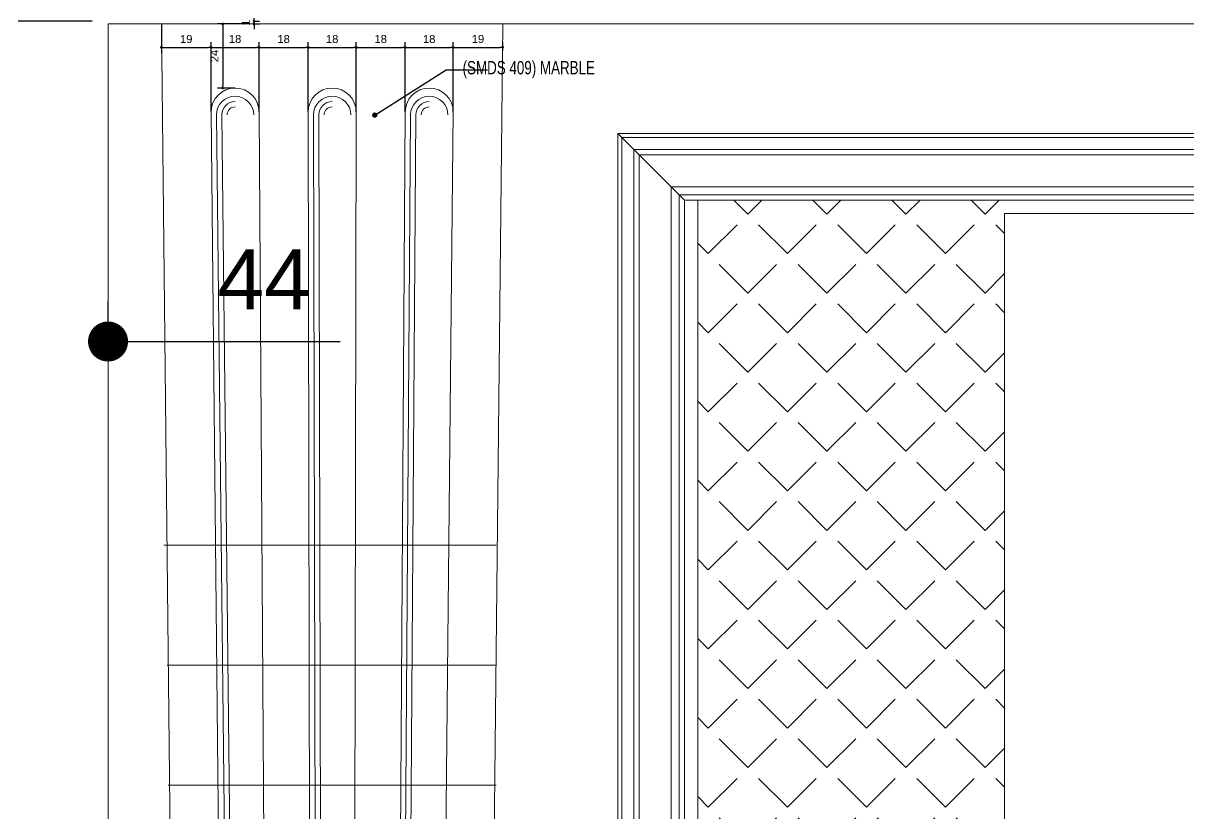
# Model space of a CAD drawing. Header units: inches. Extents: x 274057 to 444617, y 490067 to 635630.
# Drawn here: x 332291.1 to 332727.8, y 492727.8 to 493024 of the extents above; entities that cross this region are included whole.
import ezdxf

# ---------------------------------------------------------------- set-up
doc = ezdxf.new("R2010")
doc.units = ezdxf.units.IN
doc.header["$MEASUREMENT"] = 0
for name, color, linetype in [('CQ Grg Gypsum', 41, 'Continuous'), ('CQ PANEL DIMENSION', 1, 'Continuous'), ('CQ SPOT DETAIL DIMENSION', 9, 'Continuous'), ('CQ SPOT DETAILS', 40, 'Continuous'), ('CQ text label', 3, 'Continuous'), ('Shading', 7, 'Continuous'), ('STONE_OUTLINE', 7, 'Continuous'), ('TEXT', 3, 'Continuous')]:
    doc.layers.add(name, color=color, linetype=linetype)
doc.layers.add('CQ Marble', color=6, linetype='Continuous', lineweight=0)
doc.styles.add('DIM 50', font='romans.shx', dxfattribs={"width": 0.75, "height": 100})
doc.styles.get("Standard").update_dxf_attribs({"font": 'arial.ttf'})
doc.dimstyles.new('chester 15', dxfattribs={"dimscale": 0.15, "dimtxt": 150, "dimasz": 100, "dimexe": 100, "dimexo": 0, "dimgap": 80, "dimtad": 1, "dimdec": 0, "dimzin": 0, "dimdsep": 46, "dimtxsty": 'Standard', "dimblk": 'DOT', "dimcen": 100, "dimclrd": 1, "dimclre": 1, "dimclrt": 3, "dimadec": 0, "dimazin": 0, "dimtfac": 1, "dimtdec": 0, "dimtofl": 0, "dimtmove": 0, "dimatfit": 3, "dimfxl": 1, "dimtolj": 1, "dimtzin": 0, "dimlwd": -1, "dimarcsym": 0})
doc.dimstyles.new('CQ 2', dxfattribs={"dimscale": 0.02, "dimtxt": 150, "dimasz": 50, "dimexe": 100, "dimexo": 0, "dimgap": 80, "dimtad": 1, "dimdec": 0, "dimzin": 0, "dimdsep": 46, "dimtxsty": 'Standard', "dimblk": 'DOT', "dimcen": 100, "dimclrd": 1, "dimclre": 1, "dimclrt": 3, "dimadec": 0, "dimazin": 0, "dimtfac": 1, "dimtdec": 0, "dimtofl": 0, "dimtmove": 0, "dimatfit": 3, "dimfxl": 1, "dimtolj": 1, "dimtzin": 0, "dimlwd": -1, "dimarcsym": 0})
doc.dimstyles.get("Standard").update_dxf_attribs({"dimtxt": 0.18, "dimasz": 0.18, "dimexe": 0.18, "dimexo": 0.0625, "dimgap": 0.09, "dimtad": 0, "dimtih": 1, "dimtoh": 1, "dimdec": 4, "dimzin": 0, "dimdsep": 46, "dimtxsty": 'Standard', "dimcen": 0.09, "dimadec": 0, "dimazin": 0, "dimtfac": 1, "dimtdec": 4, "dimtofl": 0, "dimtmove": 0, "dimatfit": 3, "dimfxl": 1, "dimtolj": 1, "dimtzin": 0, "dimarcsym": 0})

# ---------------------------------------------------------------- blocks, each defined once
blk = doc.blocks.new('_Dot')
at = {"color": 0, "linetype": 'ByBlock', "lineweight": -2}
blk.add_line((-0.5, 0), (-1, 0), dxfattribs=at)
at = {"color": 0, "linetype": 'ByBlock', "const_width": 0.5}
blk.add_lwpolyline([(-0.25, 0, 1), (0.25, 0, 1)], format="xyb", close=True, dxfattribs=at)
blk = doc.blocks.new('*D1272')
at = {"layer": 'CQ PANEL DIMENSION', "color": 1, "lineweight": -2, "transparency": 16777216}
for p, q in [((332316.81, 493024.74), (332282.62, 493024.74)), ((332350.79, 492274.74), (332282.62, 492274.74))]:
    blk.add_line(p, q, dxfattribs=at)
at = {"layer": 'CQ PANEL DIMENSION', "color": 1, "transparency": 16777216}
blk.add_line((332284.62, 493023.74), (332284.62, 492275.74), dxfattribs=at)
at = {"layer": 'Defpoints', "color": 0, "transparency": 16777216}
for p in [(332316.81, 493024.74, -0.03), (332284.62, 492274.74), (332350.79, 492274.74, -0.03)]:
    blk.add_point(p, dxfattribs=at)
at = {"layer": 'CQ PANEL DIMENSION', "color": 1, "transparency": 16777216}
for p, rotation in [((332284.62, 493024.74), 90), ((332284.62, 492274.74), 270)]:
    blk.add_blockref('_Dot', p, dxfattribs=dict(at, rotation=rotation))
at = {"layer": 'CQ PANEL DIMENSION', "color": 3, "transparency": 16777216, "insert": (332281.49, 492649.74), "char_height": 3, "attachment_point": 5, "rotation": 90}
blk.add_mtext('\\A1;750', dxfattribs=at)
blk = doc.blocks.new('*D1221')
at = {"layer": 'CQ SPOT DETAIL DIMENSION', "color": 1, "transparency": 16777216}
for p, q in [((332377.54, 493030.74), (332377.54, 493031.74)), ((332377.54, 493023.74), (332377.54, 493022.74))]:
    blk.add_line(p, q, dxfattribs=at)
at = {"layer": 'CQ SPOT DETAIL DIMENSION', "color": 1, "lineweight": -2, "transparency": 16777216}
for p, q in [((332377.54, 493029.74), (332379.54, 493029.74)), ((332377.54, 493024.74), (332379.54, 493024.74))]:
    blk.add_line(p, q, dxfattribs=at)
at = {"layer": 'Defpoints', "color": 0, "transparency": 16777216}
for p in [(332377.54, 493029.74, -0.03), (332377.54, 493024.74, -0.03), (332377.54, 493024.74)]:
    blk.add_point(p, dxfattribs=at)
at = {"layer": 'CQ SPOT DETAIL DIMENSION', "color": 1, "transparency": 16777216}
for p, rotation in [((332377.54, 493029.74), 270), ((332377.54, 493024.74), 90)]:
    blk.add_blockref('_Dot', p, dxfattribs=dict(at, rotation=rotation))
at = {"layer": 'CQ SPOT DETAIL DIMENSION', "color": 3, "transparency": 16777216, "insert": (332374.42, 493027.24), "char_height": 3, "attachment_point": 5, "rotation": 90}
blk.add_mtext('\\A1;5', dxfattribs=at)
blk = doc.blocks.new('*D1222')
at = {"layer": 'CQ SPOT DETAIL DIMENSION', "color": 1, "transparency": 16777216}
for p, q in [((332377.54, 493025.74), (332377.54, 493026.74)), ((332377.54, 493022.74), (332377.54, 493021.74))]:
    blk.add_line(p, q, dxfattribs=at)
at = {"layer": 'CQ SPOT DETAIL DIMENSION', "color": 1, "lineweight": -2, "transparency": 16777216}
for p, q in [((332377.54, 493024.74), (332379.54, 493024.74)), ((332377.54, 493023.74), (332379.54, 493023.74))]:
    blk.add_line(p, q, dxfattribs=at)
at = {"layer": 'Defpoints', "color": 0, "transparency": 16777216}
for p in [(332377.54, 493024.74, -0.03), (332377.54, 493023.74, -0.03), (332377.54, 493023.74)]:
    blk.add_point(p, dxfattribs=at)
at = {"layer": 'CQ SPOT DETAIL DIMENSION', "color": 1, "transparency": 16777216}
for p, rotation in [((332377.54, 493024.74), 270), ((332377.54, 493023.74), 90)]:
    blk.add_blockref('_Dot', p, dxfattribs=dict(at, rotation=rotation))
at = {"layer": 'CQ SPOT DETAIL DIMENSION', "color": 3, "transparency": 16777216, "insert": (332374.44, 493024.24), "char_height": 3, "attachment_point": 5, "rotation": 90}
blk.add_mtext('\\A1;1', dxfattribs=at)
blk = doc.blocks.new('*D1204')
at = {"layer": 'CQ SPOT DETAIL DIMENSION', "color": 1, "lineweight": -2, "transparency": 16777216}
for p, q in [((332342.79, 493023.74), (332342.79, 493012.96)), ((332361.43, 492990.74), (332361.43, 493016.96))]:
    blk.add_line(p, q, dxfattribs=at)
at = {"layer": 'CQ SPOT DETAIL DIMENSION', "color": 1, "transparency": 16777216}
blk.add_line((332343.79, 493014.96), (332360.43, 493014.96), dxfattribs=at)
at = {"layer": 'Defpoints', "color": 0, "transparency": 16777216}
for p in [(332342.79, 493023.74, -0.03), (332361.43, 493014.96), (332361.43, 492990.74, -0.03)]:
    blk.add_point(p, dxfattribs=at)
at = {"layer": 'CQ SPOT DETAIL DIMENSION', "color": 1, "transparency": 16777216, "rotation": 180}
blk.add_blockref('_Dot', (332342.79, 493014.96), dxfattribs=at)
at = {"layer": 'CQ SPOT DETAIL DIMENSION', "color": 1, "transparency": 16777216}
blk.add_blockref('_Dot', (332361.43, 493014.96), dxfattribs=at)
at = {"layer": 'CQ SPOT DETAIL DIMENSION', "color": 3, "transparency": 16777216, "insert": (332352.11, 493018.09), "char_height": 3, "attachment_point": 5}
blk.add_mtext('\\A1;19', dxfattribs=at)
blk = doc.blocks.new('*D1205')
at = {"layer": 'CQ SPOT DETAIL DIMENSION', "color": 1, "lineweight": -2, "transparency": 16777216}
for p, q in [((332361.43, 492990.74), (332361.43, 493016.96)), ((332379.43, 492990.74), (332379.43, 493016.96))]:
    blk.add_line(p, q, dxfattribs=at)
at = {"layer": 'CQ SPOT DETAIL DIMENSION', "color": 1, "transparency": 16777216}
blk.add_line((332362.43, 493014.96), (332378.43, 493014.96), dxfattribs=at)
at = {"layer": 'Defpoints', "color": 0, "transparency": 16777216}
for p in [(332379.43, 493014.96), (332361.43, 492990.74, -0.03), (332379.43, 492990.74, -0.03)]:
    blk.add_point(p, dxfattribs=at)
at = {"layer": 'CQ SPOT DETAIL DIMENSION', "color": 1, "transparency": 16777216, "rotation": 180}
blk.add_blockref('_Dot', (332361.43, 493014.96), dxfattribs=at)
at = {"layer": 'CQ SPOT DETAIL DIMENSION', "color": 1, "transparency": 16777216}
blk.add_blockref('_Dot', (332379.43, 493014.96), dxfattribs=at)
at = {"layer": 'CQ SPOT DETAIL DIMENSION', "color": 3, "transparency": 16777216, "insert": (332370.43, 493018.09), "char_height": 3, "attachment_point": 5}
blk.add_mtext('\\A1;18', dxfattribs=at)
blk = doc.blocks.new('*D1206')
at = {"layer": 'CQ SPOT DETAIL DIMENSION', "color": 1, "lineweight": -2, "transparency": 16777216}
for p, q in [((332379.43, 492990.74), (332379.43, 493016.96)), ((332397.81, 492990.74), (332397.81, 493016.96))]:
    blk.add_line(p, q, dxfattribs=at)
at = {"layer": 'CQ SPOT DETAIL DIMENSION', "color": 1, "transparency": 16777216}
blk.add_line((332380.43, 493014.96), (332396.81, 493014.96), dxfattribs=at)
at = {"layer": 'Defpoints', "color": 0, "transparency": 16777216}
for p in [(332397.81, 493014.96), (332379.43, 492990.74, -0.03), (332397.81, 492990.74, -0.03)]:
    blk.add_point(p, dxfattribs=at)
at = {"layer": 'CQ SPOT DETAIL DIMENSION', "color": 1, "transparency": 16777216, "rotation": 180}
blk.add_blockref('_Dot', (332379.43, 493014.96), dxfattribs=at)
at = {"layer": 'CQ SPOT DETAIL DIMENSION', "color": 1, "transparency": 16777216}
blk.add_blockref('_Dot', (332397.81, 493014.96), dxfattribs=at)
at = {"layer": 'CQ SPOT DETAIL DIMENSION', "color": 3, "transparency": 16777216, "insert": (332388.62, 493018.09), "char_height": 3, "attachment_point": 5}
blk.add_mtext('\\A1;18', dxfattribs=at)
blk = doc.blocks.new('*D1207')
at = {"layer": 'CQ SPOT DETAIL DIMENSION', "color": 1, "lineweight": -2, "transparency": 16777216}
for p, q in [((332397.81, 492990.74), (332397.81, 493016.96)), ((332415.81, 492990.74), (332415.81, 493016.96))]:
    blk.add_line(p, q, dxfattribs=at)
at = {"layer": 'CQ SPOT DETAIL DIMENSION', "color": 1, "transparency": 16777216}
blk.add_line((332398.81, 493014.96), (332414.81, 493014.96), dxfattribs=at)
at = {"layer": 'Defpoints', "color": 0, "transparency": 16777216}
for p in [(332415.81, 493014.96), (332397.81, 492990.74, -0.03), (332415.81, 492990.74, -0.03)]:
    blk.add_point(p, dxfattribs=at)
at = {"layer": 'CQ SPOT DETAIL DIMENSION', "color": 1, "transparency": 16777216, "rotation": 180}
blk.add_blockref('_Dot', (332397.81, 493014.96), dxfattribs=at)
at = {"layer": 'CQ SPOT DETAIL DIMENSION', "color": 1, "transparency": 16777216}
blk.add_blockref('_Dot', (332415.81, 493014.96), dxfattribs=at)
at = {"layer": 'CQ SPOT DETAIL DIMENSION', "color": 3, "transparency": 16777216, "insert": (332406.81, 493018.09), "char_height": 3, "attachment_point": 5}
blk.add_mtext('\\A1;18', dxfattribs=at)
blk = doc.blocks.new('*D1208')
at = {"layer": 'CQ SPOT DETAIL DIMENSION', "color": 1, "lineweight": -2, "transparency": 16777216}
for p, q in [((332415.81, 492990.74), (332415.81, 493016.96)), ((332434.18, 492990.74), (332434.18, 493016.96))]:
    blk.add_line(p, q, dxfattribs=at)
at = {"layer": 'CQ SPOT DETAIL DIMENSION', "color": 1, "transparency": 16777216}
blk.add_line((332416.81, 493014.96), (332433.18, 493014.96), dxfattribs=at)
at = {"layer": 'Defpoints', "color": 0, "transparency": 16777216}
for p in [(332434.18, 493014.96), (332415.81, 492990.74, -0.03), (332434.18, 492990.74, -0.03)]:
    blk.add_point(p, dxfattribs=at)
at = {"layer": 'CQ SPOT DETAIL DIMENSION', "color": 1, "transparency": 16777216, "rotation": 180}
blk.add_blockref('_Dot', (332415.81, 493014.96), dxfattribs=at)
at = {"layer": 'CQ SPOT DETAIL DIMENSION', "color": 1, "transparency": 16777216}
blk.add_blockref('_Dot', (332434.18, 493014.96), dxfattribs=at)
at = {"layer": 'CQ SPOT DETAIL DIMENSION', "color": 3, "transparency": 16777216, "insert": (332424.99, 493018.09), "char_height": 3, "attachment_point": 5}
blk.add_mtext('\\A1;18', dxfattribs=at)
blk = doc.blocks.new('*D1209')
at = {"layer": 'CQ SPOT DETAIL DIMENSION', "color": 1, "lineweight": -2, "transparency": 16777216}
for p, q in [((332434.18, 492990.74), (332434.18, 493016.96)), ((332452.18, 492990.74), (332452.18, 493016.96))]:
    blk.add_line(p, q, dxfattribs=at)
at = {"layer": 'CQ SPOT DETAIL DIMENSION', "color": 1, "transparency": 16777216}
blk.add_line((332435.18, 493014.96), (332451.18, 493014.96), dxfattribs=at)
at = {"layer": 'Defpoints', "color": 0, "transparency": 16777216}
for p in [(332452.18, 493014.96), (332434.18, 492990.74, -0.03), (332452.18, 492990.74, -0.03)]:
    blk.add_point(p, dxfattribs=at)
at = {"layer": 'CQ SPOT DETAIL DIMENSION', "color": 1, "transparency": 16777216, "rotation": 180}
blk.add_blockref('_Dot', (332434.18, 493014.96), dxfattribs=at)
at = {"layer": 'CQ SPOT DETAIL DIMENSION', "color": 1, "transparency": 16777216}
blk.add_blockref('_Dot', (332452.18, 493014.96), dxfattribs=at)
at = {"layer": 'CQ SPOT DETAIL DIMENSION', "color": 3, "transparency": 16777216, "insert": (332443.18, 493018.09), "char_height": 3, "attachment_point": 5}
blk.add_mtext('\\A1;18', dxfattribs=at)
blk = doc.blocks.new('*D1210')
at = {"layer": 'CQ SPOT DETAIL DIMENSION', "color": 1, "lineweight": -2, "transparency": 16777216}
for p, q in [((332452.18, 492990.74), (332452.18, 493016.96)), ((332470.71, 493013.7), (332470.71, 493016.96))]:
    blk.add_line(p, q, dxfattribs=at)
at = {"layer": 'CQ SPOT DETAIL DIMENSION', "color": 1, "transparency": 16777216}
blk.add_line((332453.18, 493014.96), (332469.71, 493014.96), dxfattribs=at)
at = {"layer": 'Defpoints', "color": 0, "transparency": 16777216}
for p in [(332470.71, 493014.96), (332470.71, 493013.7, -0.03), (332452.18, 492990.74, -0.03)]:
    blk.add_point(p, dxfattribs=at)
at = {"layer": 'CQ SPOT DETAIL DIMENSION', "color": 1, "transparency": 16777216, "rotation": 180}
blk.add_blockref('_Dot', (332452.18, 493014.96), dxfattribs=at)
at = {"layer": 'CQ SPOT DETAIL DIMENSION', "color": 1, "transparency": 16777216}
blk.add_blockref('_Dot', (332470.71, 493014.96), dxfattribs=at)
at = {"layer": 'CQ SPOT DETAIL DIMENSION', "color": 3, "transparency": 16777216, "insert": (332461.44, 493018.09), "char_height": 3, "attachment_point": 5}
blk.add_mtext('\\A1;19', dxfattribs=at)
blk = doc.blocks.new('*D1172')
at = {"layer": 'CQ SPOT DETAIL DIMENSION', "color": 1, "lineweight": -2, "transparency": 16777216}
for p, q in [((332375.94, 493023.74), (332363.78, 493023.74)), ((332370.43, 492999.74), (332363.78, 492999.74))]:
    blk.add_line(p, q, dxfattribs=at)
at = {"layer": 'CQ SPOT DETAIL DIMENSION', "color": 1, "transparency": 16777216}
blk.add_line((332365.78, 493022.74), (332365.78, 493000.74), dxfattribs=at)
at = {"layer": 'Defpoints', "color": 0, "transparency": 16777216}
for p in [(332375.94, 493023.74), (332365.78, 492999.74), (332370.43, 492999.74, -0.03)]:
    blk.add_point(p, dxfattribs=at)
at = {"layer": 'CQ SPOT DETAIL DIMENSION', "color": 1, "transparency": 16777216}
for p, rotation in [((332365.78, 493023.74), 90), ((332365.78, 492999.74), 270)]:
    blk.add_blockref('_Dot', p, dxfattribs=dict(at, rotation=rotation))
at = {"layer": 'CQ SPOT DETAIL DIMENSION', "color": 3, "transparency": 16777216, "insert": (332362.68, 493011.74), "char_height": 3, "attachment_point": 5, "rotation": 90}
blk.add_mtext('\\A1;24', dxfattribs=at)
blk = doc.blocks.new('fireplace')
at = {"layer": 'TEXT', "lineweight": 0}
h = blk.add_hatch(dxfattribs=at)
h.set_pattern_fill('ANGLE', color=41, scale=3, angle=45, style=0)
h.set_pattern_definition([(45, (652.313, 500390.82), (-14.8174226, 14.8174226), [15.24, -5.715]), (135, (652.313, 500390.82), (-14.8174226, -14.8174226), [15.24, -5.715])])
h.paths.add_polyline_path([(374402.23, 530848.56), (374517.23, 530848.56), (374517.23, 530111.14), (374402.23, 530111.14)])
at = {"layer": 'CQ Marble', "lineweight": 0}
for p, q in [((374181.23, 530914.56), (374181.23, 530136.62)), ((374181.23, 530914.56), (374937.23, 530914.56)), ((374201.22, 530914.56), (374209.24, 530165.56)), ((374329.24, 530914.56), (374321.22, 530165.56)), ((374219.85, 530881.56), (374227.12, 530176.62)), ((374221.85, 530880.51), (374229.6, 530176.62)), ((374223.85, 530880.53), (374231.6, 530176.62)), ((374237.85, 530881.56), (374242.36, 530176.62)), ((374256.23, 530881.56), (374257.61, 530176.62)), ((374258.23, 530880.51), (374259.7, 530176.62)), ((374260.23, 530880.53), (374261.7, 530176.62)), ((374274.23, 530881.56), (374272.85, 530176.62)), ((374292.6, 530881.56), (374288.09, 530176.62)), ((374294.6, 530880.51), (374289.79, 530176.62)), ((374296.6, 530880.53), (374291.79, 530176.62)), ((374310.6, 530881.56), (374303.34, 530176.62)), ((374202.19, 530719.26), (374326.64, 530719.26)), ((374203.33, 530674.26), (374326.64, 530674.26)), ((374203.82, 530629.26), (374326.64, 530629.26))]:
    blk.add_line(p, q, dxfattribs=at)
for centre, radius, start in [((374228.85, 530881.56), 9, 0), ((374265.23, 530881.56), 9, 0), ((374301.6, 530881.56), 9, 0), ((374228.85, 530880.49), 7, 0), ((374228.85, 530880.49), 5, 90), ((374265.23, 530880.49), 7, 0), ((374265.23, 530880.49), 5, 90), ((374301.6, 530880.49), 7, 0), ((374301.6, 530880.49), 5, 90), ((374228.85, 530880.49), 3, 90), ((374265.23, 530880.49), 3, 90), ((374301.6, 530880.49), 3, 90)]:
    blk.add_arc(centre, radius, start, 180, dxfattribs=at)
at = {"layer": 'Shading', "color": 40, "lineweight": 0}
for p, q in [((374392.23, 530136.62), (374392.23, 530853.56)), ((374937.23, 530853.56), (374392.23, 530853.56)), ((374395.23, 530136.62), (374395.23, 530850.56)), ((374937.23, 530850.56), (374395.23, 530850.56))]:
    blk.add_line(p, q, dxfattribs=at)
at = {"layer": 'STONE_OUTLINE', "color": 40, "lineweight": 0}
for p, q in [((374372.23, 530873.56), (374397.23, 530848.56)), ((374372.23, 530136.62), (374372.23, 530873.56)), ((374937.23, 530873.56), (374372.23, 530873.56)), ((374373.73, 530136.62), (374373.73, 530872.06)), ((374937.23, 530872.06), (374373.73, 530872.06)), ((374378.23, 530136.62), (374378.23, 530867.56)), ((374937.23, 530867.56), (374378.23, 530867.56)), ((374380.23, 530136.62), (374380.23, 530865.56)), ((374937.23, 530865.56), (374380.23, 530865.56)), ((374397.23, 530136.62), (374397.23, 530848.56)), ((374937.23, 530848.56), (374397.23, 530848.56))]:
    blk.add_line(p, q, dxfattribs=at)
at = {"layer": 'TEXT', "color": 40, "lineweight": 0}
blk.add_lwpolyline([(375472.23, 530103.56), (375472.23, 530848.56), (374402.23, 530848.56), (374402.23, 530103.56), (375472.23, 530103.56)], dxfattribs=at)
at = {"layer": 'TEXT', "color": 1, "lineweight": 0}
blk.add_lwpolyline([(375357.23, 530843.56), (374517.23, 530843.56), (374517.23, 530103.56), (375357.23, 530103.56)], close=True, dxfattribs=at)
blk = doc.blocks.new('FF-15 Cabinet elev B rev')
at = {"layer": 'CQ PANEL DIMENSION'}
blk.add_blockref('fireplace', (-369985.03, -529567.35, 0.02), dxfattribs=at)
blk = doc.blocks.new('*D1477')
at = {"layer": 'CQ Grg Gypsum', "color": 1, "lineweight": -2, "transparency": 16777216}
for p, q in [((332278.81, 492904.73), (332278.81, 492919.73)), ((332322.81, 492904.73), (332322.81, 492919.73))]:
    blk.add_line(p, q, dxfattribs=at)
at = {"layer": 'CQ Grg Gypsum', "color": 1, "transparency": 16777216}
for p, q in [((332263.81, 492904.73), (332248.81, 492904.73)), ((332337.81, 492904.73), (332409.85, 492904.73))]:
    blk.add_line(p, q, dxfattribs=at)
at = {"layer": 'Defpoints', "color": 0, "transparency": 16777216}
for p in [(332278.81, 492904.73, 0.02), (332322.81, 492904.73, 0), (332322.81, 492904.73)]:
    blk.add_point(p, dxfattribs=at)
at = {"layer": 'CQ Grg Gypsum', "color": 1, "transparency": 16777216, "xscale": 15, "yscale": 15, "zscale": 15}
blk.add_blockref('_Dot', (332278.81, 492904.73), dxfattribs=at)
at = {"layer": 'CQ Grg Gypsum', "color": 1, "transparency": 16777216, "xscale": 15, "yscale": 15, "zscale": 15, "rotation": 180}
blk.add_blockref('_Dot', (332322.81, 492904.73), dxfattribs=at)
at = {"layer": 'CQ Grg Gypsum', "color": 3, "transparency": 16777216, "insert": (332381.33, 492927.98), "char_height": 22.5, "attachment_point": 5}
blk.add_mtext('\\A1;44', dxfattribs=at)

msp = doc.modelspace()

# ---------------------------------------------------------------- block references
at = {"layer": 'CQ Grg Gypsum'}
msp.add_blockref('FF-15 Cabinet elev B rev', (328126.61, 491676.53, 0.02), dxfattribs=at)

# ---------------------------------------------------------------- texts
at = {"layer": 'CQ text label', "ltscale": 500, "insert": (331571.6, 493009.86, 0), "char_height": 5, "width": 933.6961, "attachment_point": 1, "style": 'DIM 50'}
msp.add_mtext('\\pxqr;{\\fCityBlueprint|b0|i0|c2|p2;(SMDS 409) MARBLE}', dxfattribs=at)

# ---------------------------------------------------------------- dimensions: what is measured, and where the dimension line sits
at = {"layer": 'CQ Grg Gypsum'}
dim = msp.add_linear_dim(base=(332322.81, 492904.73, 0.03), p1=(332278.81, 492904.73, 0.05), p2=(332322.81, 492904.73, 0.03), dimstyle='chester 15', dxfattribs=at)
dim.commit()
dim.dimension.update_dxf_attribs({"geometry": '*D1477', "text_midpoint": (332381.33, 492927.98, 0.03)})
at = {"layer": 'CQ PANEL DIMENSION'}
dim = msp.add_linear_dim(base=(332284.62, 492274.74, 0.03), p1=(332316.81, 493024.74, 0), p2=(332350.79, 492274.74, 0), angle=90, dimstyle='CQ 2', override={"dimtmove": 1}, dxfattribs=at)
dim.commit()
dim.dimension.update_dxf_attribs({"geometry": '*D1272', "text_midpoint": (332281.49, 492649.74, 0.03)})
at = {"layer": 'CQ SPOT DETAIL DIMENSION'}
for base, p1, p2, picture, middle in [((332377.54, 493024.74, 0.03), (332377.54, 493029.74, 0), (332377.54, 493024.74, 0), '*D1221', (332377.54, 493027.24, 0.03)), ((332377.54, 493023.74, 0.03), (332377.54, 493024.74, 0), (332377.54, 493023.74, 0), '*D1222', (332377.54, 493024.24, 0.03))]:
    dim = msp.add_linear_dim(base=base, p1=p1, p2=p2, angle=90, dimstyle='CQ 2', override={"dimtmove": 1}, dxfattribs=at)
    dim.commit()
    dim.dimension.update_dxf_attribs({"geometry": picture, "text_midpoint": middle, "dimtype": 160})
dim = msp.add_linear_dim(base=(332361.43, 493014.96, 0.03), p1=(332342.79, 493023.74, 0), p2=(332361.43, 492990.74, 0), dimstyle='CQ 2', dxfattribs=at)
dim.commit()
dim.dimension.update_dxf_attribs({"geometry": '*D1204', "text_midpoint": (332352.11, 493018.09, 0.03)})
dim = msp.add_linear_dim(base=(332365.78, 492999.74, 0.03), p1=(332375.94, 493023.74, 0.03), p2=(332370.43, 492999.74, 0), angle=90, dimstyle='CQ 2', dxfattribs=at)
dim.commit()
dim.dimension.update_dxf_attribs({"geometry": '*D1172', "text_midpoint": (332362.68, 493011.74, 0.03)})
for base, p1, p2, picture, middle in [((332379.43, 493014.96, 0.03), (332361.43, 492990.74, 0), (332379.43, 492990.74, 0), '*D1205', (332370.43, 493018.09, 0.03)), ((332397.81, 493014.96, 0.03), (332379.43, 492990.74, 0), (332397.81, 492990.74, 0), '*D1206', (332388.62, 493018.09, 0.03)), ((332415.81, 493014.96, 0.03), (332397.81, 492990.74, 0), (332415.81, 492990.74, 0), '*D1207', (332406.81, 493018.09, 0.03)), ((332434.18, 493014.96, 0.03), (332415.81, 492990.74, 0), (332434.18, 492990.74, 0), '*D1208', (332424.99, 493018.09, 0.03)), ((332452.18, 493014.96, 0.03), (332434.18, 492990.74, 0), (332452.18, 492990.74, 0), '*D1209', (332443.18, 493018.09, 0.03)), ((332470.71, 493014.96, 0.03), (332452.18, 492990.74, 0), (332470.71, 493013.7, 0), '*D1210', (332461.44, 493018.09, 0.03))]:
    dim = msp.add_linear_dim(base=base, p1=p1, p2=p2, dimstyle='CQ 2', override={"dimtmove": 1}, dxfattribs=at)
    dim.commit()
    dim.dimension.update_dxf_attribs({"geometry": picture, "text_midpoint": middle})

# ---------------------------------------------------------------- leaders
at = {"layer": 'CQ SPOT DETAILS', "color": 1}
msp.add_leader([(332422.77, 492989.57, 0), (332449.49, 493006.61, 0), (332465.03, 493006.61, 0)], dimstyle='Standard', override={"dimasz": 2, "dimldrblk": 'Dot', "dimfxl": 0.1, "dimarcsym": 2}, dxfattribs=at)

doc.saveas('drawing.dxf')
